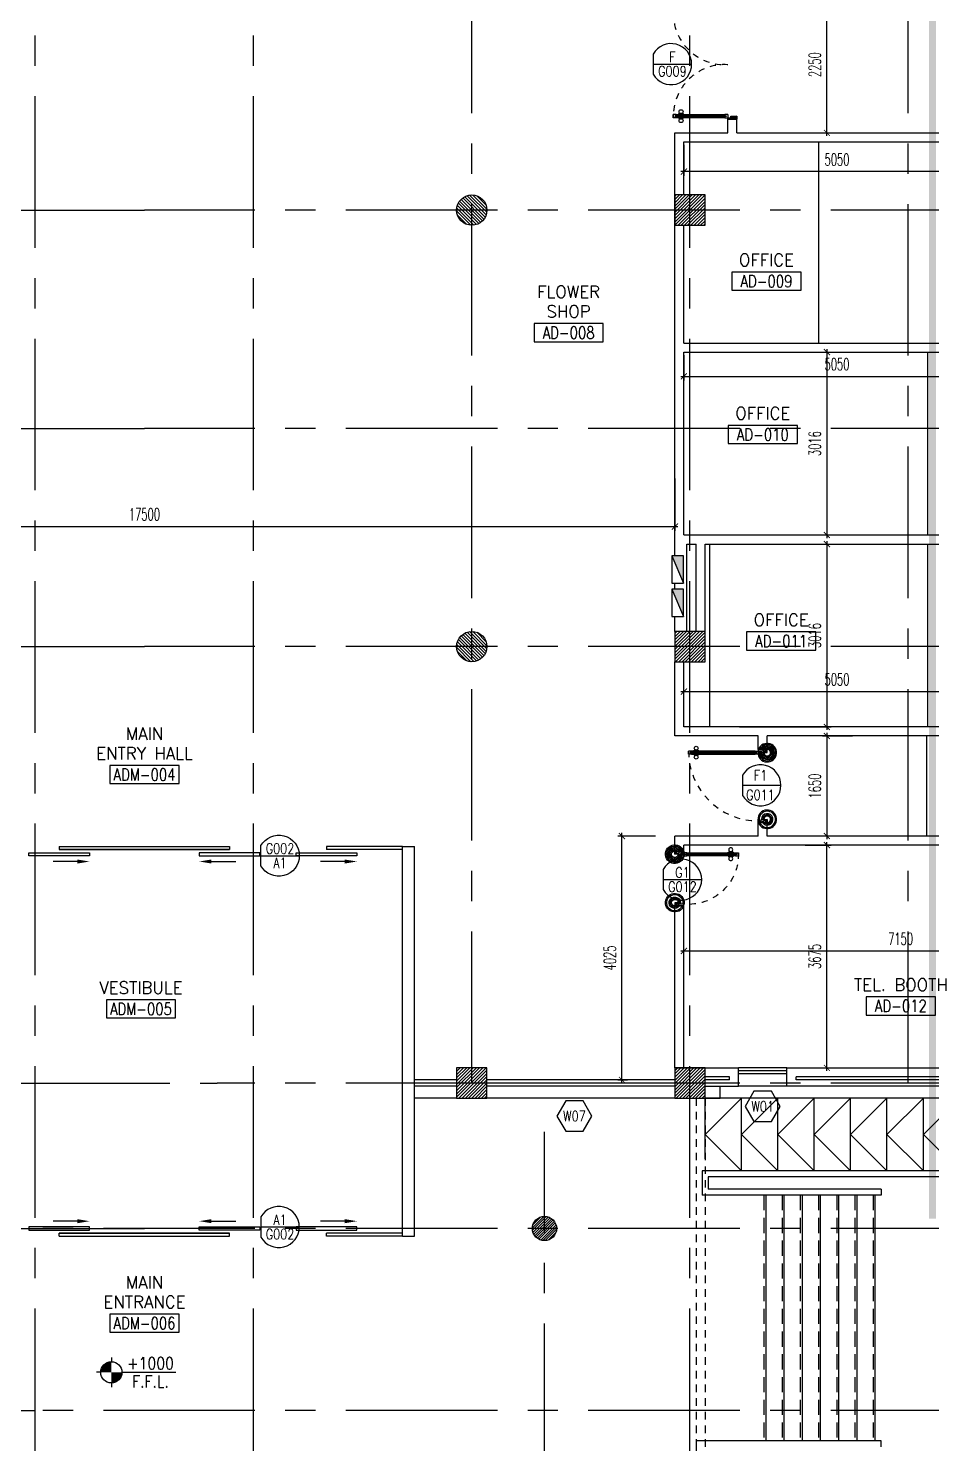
# Model space of a CAD drawing. Extents: x 417866.9 to 417960.2, y 43448 to 43538.2.
# Drawn here: x 417887.78 to 417902.68, y 43460.92 to 43484.27 of the extents above; entities that cross this region are included whole.
import ezdxf
from ezdxf.enums import TextEntityAlignment as Align

# ---------------------------------------------------------------- set-up
doc = ezdxf.new("R2010")
doc.units = 0
doc.header["$MEASUREMENT"] = 0
doc.header["$PDMODE"] = 3
doc.header["$PDSIZE"] = 0.1
for name, pattern in [('CENTER2', [1.125, 0.75, -0.125, 0.125, -0.125]), ('CENTERX2', [4, 2.5, -0.5, 0.5, -0.5]), ('HIDDEN', [0.375, 0.25, -0.125]), ('HIDDEN2', [0.1875, 0.125, -0.0625])]:
    doc.linetypes.add(name, pattern=pattern)
doc.layers.get('0').update_dxf_attribs({"linetype": 'CONTINUOUS'})
doc.layers.get('DEFPOINTS').update_dxf_attribs({"linetype": 'CONTINUOUS'})
for name, color, linetype in [('AXES', 11, 'CENTERX2'), ('CANOPY-LN', 3, 'CONTINUOUS'), ('CEILING', 4, 'CONTINUOUS'), ('COL', 2, 'CONTINUOUS'), ('DIM', 4, 'CONTINUOUS'), ('DOOR', 4, 'CONTINUOUS'), ('DOOR-CR', 2, 'CONTINUOUS'), ('DOOR-NO', 3, 'CONTINUOUS'), ('E-PANELBX', 3, 'CONTINUOUS'), ('ELEV', 2, 'CONTINUOUS'), ('Handrail', 4, 'CONTINUOUS'), ('HAT', 8, 'CONTINUOUS'), ('INSUL', 7, 'CONTINUOUS'), ('LEV-PL', 4, 'CONTINUOUS'), ('Ramb', 3, 'CONTINUOUS'), ('RM-BOX', 11, 'CONTINUOUS'), ('RM-NAME', 11, 'CONTINUOUS'), ('RM-NO', 11, 'CONTINUOUS'), ('Step', 7, 'CONTINUOUS'), ('WALL', 2, 'CONTINUOUS'), ('WIN', 5, 'CONTINUOUS'), ('WIN-BOX', 3, 'CONTINUOUS'), ('WIN-NO', 5, 'CONTINUOUS')]:
    doc.layers.add(name, color=color, linetype=linetype)
doc.styles.add('ROMANS', font='ROMANS.shx', dxfattribs={"width": 0.6})
doc.styles.add('S', font='ROMANS.SHX')
doc.dimstyles.new('STANDARD in', dxfattribs={"dimtxt": 0.2, "dimasz": 0.1, "dimexe": 0.07, "dimexo": 0.05, "dimgap": 0.1, "dimtad": 1, "dimdec": 0, "dimlfac": 1000, "dimzin": 0, "dimdsep": 46, "dimtxsty": 'ROMANS', "dimblk": 'ARCHTICK', "dimcen": 0.05, "dimdle": 0.05, "dimclrd": 4, "dimclre": 4, "dimclrt": 2, "dimadec": 0, "dimazin": 0, "dimtfac": 1, "dimtdec": 0, "dimtmove": 2, "dimatfit": 3, "dimldrblk": 'ARCHTICK', "dimfxl": 0, "dimtolj": 1, "dimtzin": 0, "dimarcsym": 0})

# ---------------------------------------------------------------- blocks, each defined once
blk = doc.blocks.new('COL50')
at = {"layer": 'COL'}
blk.add_lwpolyline([(-250, 250), (-250, -250), (250, -250), (250, 250)], close=True, dxfattribs=at)
blk = doc.blocks.new('*X43')
at = {"color": 0}
for p, q in [((84179, 10675), (84665, 11161)), ((84179, 10729), (84612, 11161)), ((84179, 10782), (84559, 11161)), ((84179, 10835), (84506, 11161)), ((84179, 10888), (84453, 11161)), ((84179, 10941), (84400, 11161)), ((84179, 10994), (84347, 11161)), ((84179, 11047), (84294, 11161)), ((84179, 11100), (84240, 11161)), ((84179, 11153), (84187, 11161)), ((84218, 10661), (84679, 11122)), ((84271, 10661), (84679, 11069)), ((84324, 10661), (84679, 11016)), ((84377, 10661), (84679, 10963)), ((84430, 10661), (84679, 10910)), ((84483, 10661), (84679, 10857)), ((84536, 10661), (84679, 10804)), ((84589, 10661), (84679, 10751)), ((84642, 10661), (84679, 10698))]:
    blk.add_line(p, q, dxfattribs=at)
blk = doc.blocks.new('*X82')
at = {"color": 0}
for p, q in [((203889, 10689), (204360, 11161)), ((203889, 10742), (204307, 11161)), ((203889, 10795), (204254, 11161)), ((203889, 10848), (204201, 11161)), ((203889, 10901), (204148, 11161)), ((203889, 10954), (204095, 11161)), ((203889, 11008), (204042, 11161)), ((203889, 11061), (203989, 11161)), ((203889, 11114), (203936, 11161)), ((203913, 10661), (204389, 11136)), ((203966, 10661), (204389, 11083)), ((204019, 10661), (204389, 11030)), ((204072, 10661), (204389, 10977)), ((204125, 10661), (204389, 10924)), ((204178, 10661), (204389, 10871)), ((204231, 10661), (204389, 10818)), ((204285, 10661), (204389, 10765)), ((204338, 10661), (204389, 10712))]:
    blk.add_line(p, q, dxfattribs=at)
blk = doc.blocks.new('RM1')
at = {"layer": 'RM-BOX'}
blk.add_lwpolyline([(570, -200), (-570, -200), (-570, -500), (570, -500)], close=True, dxfattribs=at)
at = {"layer": 'RM-NAME', "style": 'ROMANS'}
for tag, p in [('ROOMNAME1', (0, 324)), ('ROOMNAME2', (0, 0))]:
    blk.add_attdef(tag, text='', height=200, dxfattribs=at).set_placement(p, align=Align.MIDDLE)
at = {"layer": 'RM-NO', "style": 'ROMANS', "width": 0.8}
blk.add_attdef('ROOMNO', text='', height=200, dxfattribs=at).set_placement((0, -350), align=Align.MIDDLE)
blk = doc.blocks.new('WW1')
at = {"layer": 'WIN-BOX'}
blk.add_lwpolyline([(144, -250), (289, 0), (144, 250), (-144, 250), (-289, 0), (-144, -250)], close=True, dxfattribs=at)
at = {"layer": 'WIN-NO', "style": 'ROMANS', "width": 0.8}
blk.add_attdef('W00', text='', height=170, dxfattribs=at).set_placement((0, 0), align=Align.MIDDLE)
blk = doc.blocks.new('DOOR100')
at = {"layer": 'DOOR', "color": 7, "linetype": 'ByBlock'}
for p, q in [((-91, 1205), (-91, 1140)), ((-82, 1205), (-91, 1205)), ((-82, 1128), (-82, 1218)), ((-75, 1218), (-82, 1218)), ((-82, 1205), (-82, 1140)), ((-75, 1250), (-75, 1300)), ((-75, 1300), (-25, 1300)), ((-25, 1300), (-75, 1300)), ((-58, 1250), (-75, 1250)), ((-58, 1250), (-58, 1270)), ((-42, 1270), (-58, 1270)), ((-42, 1250), (-42, 1270)), ((-25, 1250), (-42, 1250)), ((-25, 1250), (-25, 1300)), ((-25, 1218), (-18, 1218)), ((-18, 1128), (-18, 1218)), ((-18, 1205), (-18, 1140)), ((-18, 1205), (-9, 1205)), ((-9, 1205), (-9, 1140)), ((-82, 1140), (-91, 1140)), ((-75, 1128), (-82, 1128)), ((-25, 1128), (-18, 1128)), ((-18, 1140), (-9, 1140)), ((-1200, 0), (-1200, 150)), ((-1200, 150), (-1175, 150)), ((-1200, 150), (-1200, 0)), ((-1150, 0), (-1200, 114)), ((-1150, 0), (-1200, 40)), ((-1150, 0), (-1200, 0)), ((-1175, 150), (-1175, 100)), ((-1175, 100), (-1150, 100)), ((-1150, 0), (-1163, 100)), ((-1150, 100), (-1150, 0)), ((-75, 200), (-58, 200)), ((-75, 150), (-75, 200)), ((-75, 150), (-25, 150)), ((-58, 200), (-58, 180)), ((-58, 180), (-42, 180)), ((-50, 0), (0, 114)), ((-50, 100), (-50, 0)), ((-50, 0), (-37, 100)), ((-25, 100), (-50, 100)), ((-50, 0), (0, 40)), ((-50, 0), (0, 0)), ((-42, 200), (-25, 200)), ((-42, 180), (-42, 200)), ((-25, 200), (-25, 150)), ((0, 150), (-25, 150)), ((-25, 150), (-25, 100)), ((0, 0), (0, 150)), ((0, 150), (0, 0))]:
    blk.add_line(p, q, dxfattribs=at)
at = {"layer": 'DOOR', "linetype": 'ByBlock'}
for p, q in [((-75, 1250), (-75, 200)), ((-58, 200), (-58, 1250)), ((-42, 200), (-42, 1250)), ((-25, 200), (-25, 1250))]:
    blk.add_line(p, q, dxfattribs=at)
at = {"layer": 'DOOR', "color": 7, "linetype": 'ByBlock'}
for centre in [(-124, 1173), (24, 1173)]:
    blk.add_circle(centre, 32.4, dxfattribs=at)
at = {"layer": 'DOOR', "linetype": 'HIDDEN', "ltscale": 0.5}
blk.add_arc((-25, 150), 1150, 90, 180, dxfattribs=at)
at = {"layer": 'DOOR', "color": 7, "linetype": 'ByBlock'}
for centre, radius, start, end in [((-1150, 0), 154, 103.7142, 108.8947), ((-1150, 0), 134, 100.72, 111.8402), ((-1150, 0), 94.4, 90, 121.9818), ((-1150, 0), 74.4, 90, 132.2236), ((-1150, 0), 54.4, 90, 156.7926), ((-1150, 0), 34.4, 90, 180), ((-1150, 0), 14.4, 90, 180), ((-50, 0), 94.4, 58.0182, 90), ((-50, 0), 74.4, 47.7764, 90), ((-50, 0), 54.4, 23.2074, 90), ((-50, 0), 34.4, 0, 90), ((-50, 0), 14.4, 0, 90), ((-50, 0), 134, 68.1598, 79.28), ((-50, 0), 114, 64.0838, 77.3774), ((-50, 0), 154, 71.1053, 76.2858)]:
    blk.add_arc(centre, radius, start, end, dxfattribs=at)
blk = doc.blocks.new('A$C49F1192B')
at = {"layer": 'DOOR', "color": 0, "linetype": 'ByBlock', "xscale": -1, "rotation": 270}
blk.add_blockref('DOOR100', (0, 1200), dxfattribs=at)
blk = doc.blocks.new('DD1')
at = {"layer": 'DOOR-CR'}
blk.add_line((-316, 0), (316, 0), dxfattribs=at)
blk.add_lwpolyline([(-316, -166, 3.820224), (-316, 166)], format="xyb", close=True, dxfattribs=at)
at = {"layer": 'DOOR-NO', "color": 255, "style": 'ROMANS'}
for tag, width, p in [('G', 0.8, (-22, 156)), ('0000', 0.7, (-22, -136))]:
    blk.add_attdef(tag, text='', height=196, dxfattribs=dict(at, width=width)).set_placement(p, align=Align.MIDDLE)
blk = doc.blocks.new('*X83')
at = {"color": 0}
for p, q in [((203889, 17902), (204348, 18361)), ((203889, 17955), (204295, 18361)), ((203889, 18008), (204242, 18361)), ((203889, 18061), (204189, 18361)), ((203889, 18114), (204136, 18361)), ((203889, 18167), (204083, 18361)), ((203889, 18220), (204030, 18361)), ((203889, 18273), (203977, 18361)), ((203889, 18326), (203923, 18361)), ((203901, 17861), (204389, 18349)), ((203954, 17861), (204389, 18296)), ((204007, 17861), (204389, 18243)), ((204060, 17861), (204389, 18190)), ((204113, 17861), (204389, 18137)), ((204166, 17861), (204389, 18084)), ((204219, 17861), (204389, 18031)), ((204272, 17861), (204389, 17978)), ((204325, 17861), (204389, 17924)), ((204378, 17861), (204389, 17871))]:
    blk.add_line(p, q, dxfattribs=at)
blk = doc.blocks.new('*X80')
at = {"color": 0}
for p, q in [((203888, 25061), (204388, 25561)), ((203889, 25114), (204335, 25561)), ((203889, 25167), (204282, 25561)), ((203889, 25220), (204229, 25561)), ((203889, 25273), (204176, 25561)), ((203889, 25326), (204123, 25561)), ((203889, 25379), (204070, 25561)), ((203889, 25432), (204017, 25561)), ((203889, 25486), (203964, 25561)), ((203889, 25539), (203911, 25561)), ((203941, 25061), (204389, 25508)), ((203994, 25061), (204389, 25455)), ((204047, 25061), (204389, 25402)), ((204100, 25061), (204389, 25349)), ((204153, 25061), (204389, 25296)), ((204207, 25061), (204389, 25243)), ((204260, 25061), (204389, 25190)), ((204313, 25061), (204389, 25137)), ((204366, 25061), (204389, 25084))]:
    blk.add_line(p, q, dxfattribs=at)
blk = doc.blocks.new('A$C272A55A0')
at = {"layer": 'DOOR', "color": 0, "linetype": 'ByBlock'}
for p, q in [((0, 900), (0, 1050)), ((50, 1050), (0, 1050)), ((25, 950), (50, 950)), ((25, 900), (25, 950)), ((50, 950), (50, 1050)), ((1750, 950), (1750, 1050)), ((1750, 1050), (1800, 1050)), ((1775, 950), (1750, 950)), ((1775, 900), (1775, 950)), ((1800, 1050), (1800, 900)), ((0, 900), (25, 900)), ((75, 900), (25, 900)), ((25, 850), (25, 900)), ((42, 850), (25, 850)), ((58, 870), (42, 870)), ((42, 870), (42, 850)), ((58, 850), (58, 870)), ((75, 850), (58, 850)), ((75, 900), (75, 850)), ((1725, 900), (1775, 900)), ((1725, 900), (1725, 850)), ((1725, 850), (1742, 850)), ((1742, 870), (1758, 870)), ((1742, 850), (1742, 870)), ((1758, 870), (1758, 850)), ((1758, 850), (1775, 850)), ((1800, 900), (1775, 900)), ((1775, 850), (1775, 900)), ((25, 50), (42, 50)), ((25, 50), (25, 0)), ((25, 0), (75, 0)), ((75, 0), (25, 0)), ((42, 50), (42, 30)), ((42, 30), (58, 30)), ((58, 50), (75, 50)), ((58, 50), (58, 30)), ((75, 50), (75, 0)), ((1718, 160), (1709, 160)), ((1709, 95), (1709, 160)), ((1718, 95), (1709, 95)), ((1725, 173), (1718, 173)), ((1718, 173), (1718, 83)), ((1718, 95), (1718, 160)), ((1725, 83), (1718, 83)), ((1742, 50), (1725, 50)), ((1725, 50), (1725, 0)), ((1775, 0), (1725, 0)), ((1725, 0), (1775, 0)), ((1742, 50), (1742, 30)), ((1758, 30), (1742, 30)), ((1775, 50), (1758, 50)), ((1758, 50), (1758, 30)), ((1775, 173), (1782, 173)), ((1775, 83), (1782, 83)), ((1775, 50), (1775, 0)), ((1782, 173), (1782, 83)), ((1782, 160), (1791, 160)), ((1782, 95), (1782, 160)), ((1782, 95), (1791, 95)), ((1791, 95), (1791, 160))]:
    blk.add_line(p, q, dxfattribs=at)
at = {"layer": 'DOOR', "color": 9, "linetype": 'ByBlock'}
for p, q in [((50, 1050), (0, 1010)), ((50, 1050), (0, 937)), ((50, 1050), (37, 950)), ((1750, 1050), (1800, 1010)), ((1750, 1050), (1800, 937)), ((1750, 1050), (1763, 950))]:
    blk.add_line(p, q, dxfattribs=at)
at = {"layer": 'DOOR', "linetype": 'ByBlock'}
for p, q in [((25, 850), (25, 50)), ((42, 850), (42, 50)), ((58, 850), (58, 50)), ((75, 50), (75, 850)), ((1725, 50), (1725, 850)), ((1742, 850), (1742, 50)), ((1758, 850), (1758, 50)), ((1775, 850), (1775, 50))]:
    blk.add_line(p, q, dxfattribs=at)
at = {"layer": 'DOOR', "color": 0, "linetype": 'ByBlock'}
for centre in [(1676, 128), (1824, 128)]:
    blk.add_circle(centre, 32.4, dxfattribs=at)
at = {"layer": 'DOOR', "color": 9, "linetype": 'ByBlock'}
for centre, radius, start, end in [((50, 1050), 54.4, 203.2074, 270), ((50, 1050), 74.4, 227.7764, 270), ((50, 1050), 94.4, 238.0182, 270), ((50, 1050), 114, 244.0838, 257.3774), ((50, 1050), 34.4, 180, 270), ((50, 1050), 14.4, 180, 270), ((1750, 1050), 14.4, 270, 0), ((1750, 1050), 34.4, 270, 0), ((1750, 1050), 54.4, 270, 336.7926), ((1750, 1050), 74.4, 270, 312.2236), ((1750, 1050), 94.4, 270, 301.9818), ((1750, 1050), 114, 282.6226, 295.9162), ((50, 1050), 134, 248.1598, 259.28), ((50, 1050), 154, 251.1053, 256.2858), ((1750, 1050), 134, 280.72, 291.8402), ((1750, 1050), 154, 283.7142, 288.8947)]:
    blk.add_arc(centre, radius, start, end, dxfattribs=at)
at = {"layer": 'DOOR', "linetype": 'HIDDEN', "ltscale": 0.5}
for centre, start, end in [((50, 851), 268.3174, 3.2965), ((1750, 851), 176.7035, 271.6826)]:
    blk.add_arc(centre, 851, start, end, dxfattribs=at)
at = {"layer": 'WALL', "linetype": 'ByBlock'}
blk.add_line((1800, 900), (1800, 1050), dxfattribs=at)
blk = doc.blocks.new('DOOR90')
at = {"layer": 'DOOR', "color": 7, "linetype": 'ByBlock'}
for p, q in [((-150, 0), (0, 0)), ((-150, 0), (-150, -25)), ((0, -50), (-114, 0)), ((0, -50), (-40, 0)), ((0, -50), (0, 0)), ((-1000, -25), (-1050, -25)), ((-1050, -75), (-1050, -25)), ((-1050, -25), (-1050, -75)), ((-1000, -75), (-1050, -75)), ((-1000, -42), (-1020, -42)), ((-1020, -42), (-1020, -58)), ((-1000, -58), (-1020, -58)), ((-1000, -25), (-1000, -42)), ((-1000, -58), (-1000, -75)), ((-878, -18), (-968, -18)), ((-968, -25), (-968, -18)), ((-968, -75), (-968, -82)), ((-878, -82), (-968, -82)), ((-955, -9), (-890, -9)), ((-955, -18), (-955, -9)), ((-955, -18), (-890, -18)), ((-955, -82), (-890, -82)), ((-955, -82), (-955, -91)), ((-955, -91), (-890, -91)), ((-890, -18), (-890, -9)), ((-890, -82), (-890, -91)), ((-878, -25), (-878, -18)), ((-878, -75), (-878, -82)), ((-200, -25), (-150, -25)), ((-200, -42), (-200, -25)), ((-180, -42), (-200, -42)), ((-200, -58), (-180, -58)), ((-200, -75), (-200, -58)), ((-150, -75), (-200, -75)), ((-180, -58), (-180, -42)), ((-150, -25), (-100, -25)), ((-150, -75), (-150, -25)), ((-100, -25), (-100, -50)), ((0, -50), (-100, -37)), ((-100, -50), (0, -50)), ((-150, -875), (-100, -875)), ((-150, -900), (-150, -875)), ((-150, -900), (0, -900)), ((0, -900), (-150, -900)), ((0, -850), (-114, -900)), ((-100, -875), (-100, -850)), ((0, -850), (-100, -863)), ((-100, -850), (0, -850)), ((0, -850), (-40, -900)), ((0, -850), (0, -900))]:
    blk.add_line(p, q, dxfattribs=at)
at = {"layer": 'DOOR', "linetype": 'ByBlock'}
for p, q in [((-200, -25), (-1000, -25)), ((-200, -42), (-1000, -42)), ((-200, -58), (-1000, -58)), ((-1000, -75), (-200, -75))]:
    blk.add_line(p, q, dxfattribs=at)
at = {"layer": 'DOOR', "color": 7, "linetype": 'ByBlock'}
for centre in [(-923, 24), (-923, -124)]:
    blk.add_circle(centre, 32.4, dxfattribs=at)
for centre, radius, start, end in [((0, -50), 154, 161.1053, 166.2858), ((0, -50), 94.4, 148.0182, 180), ((0, -50), 134, 158.1598, 169.28), ((0, -50), 114, 154.0838, 167.3774), ((0, -50), 74.4, 137.7764, 180), ((0, -50), 54.4, 113.2074, 180), ((0, -50), 34.4, 90, 180), ((0, -50), 14.4, 90, 180), ((0, -850), 154, 193.7142, 198.8947), ((0, -850), 134, 190.72, 201.8402), ((0, -850), 94.4, 180, 211.9818), ((0, -850), 74.4, 180, 222.2236), ((0, -850), 54.4, 180, 246.7926), ((0, -850), 34.4, 180, 270), ((0, -850), 14.4, 180, 270)]:
    blk.add_arc(centre, radius, start, end, dxfattribs=at)
at = {"layer": 'DOOR', "linetype": 'HIDDEN', "ltscale": 0.5}
blk.add_arc((-222, -50), 828, 178.2701, 275.003, dxfattribs=at)
blk = doc.blocks.new('LEV1')
at = {"layer": 'LEV-PL'}
for p, q in [((0, 245), (0, 175)), ((-175, 0), (-245, 0)), ((175, 0), (1061, 0)), ((0, -175), (0, -245))]:
    blk.add_line(p, q, dxfattribs=at)
at = {"layer": 'LEV-PL', "const_width": 175}
for points in [[(-88, 0, -0.414214), (0, 88, -1)], [(88, 0, -0.414214), (0, -88, -1)]]:
    blk.add_lwpolyline(points, format="xyb", dxfattribs=at)
at = {"layer": 'LEV-PL'}
blk.add_circle((0, 0), 175, dxfattribs=at)
at = {"layer": 'LEV-PL', "color": 4, "style": 'S', "width": 0.85}
for tag, p in [('+0000', (646, 50)), ('F.F.L.', (646, -250))]:
    blk.add_attdef(tag, text='', height=200, dxfattribs=at).set_placement(p, align=Align.CENTER)
blk = doc.blocks.new('W')
at = {"layer": 'WIN-NO'}
blk.add_blockref('WW1', (0, -337), dxfattribs=at).add_auto_attribs({'W00': 'W01'})
blk = doc.blocks.new('E-PBX')
at = {"layer": 'E-PANELBX'}
h = blk.add_hatch(color=256, dxfattribs=at)
h.paths.add_polyline_path([(34, 190), (-225, 190), (34, 81)])
h.paths.add_polyline_path([(225, 190), (34, 190), (34, 81), (225, 0)])
blk.add_line((225, 0), (-225, 190), dxfattribs=at)
blk.add_lwpolyline([(-225, 190), (225, 190), (225, 0), (-225, 0)], close=True, dxfattribs=at)
blk = doc.blocks.new('_ARCHTICK')
at = {"color": 0, "linetype": 'ByBlock', "const_width": 0.15}
blk.add_lwpolyline([(-0.5, -0.5), (0.5, 0.5)], dxfattribs=at)
blk = doc.blocks.new('*D304')
at = {"layer": 'DEFPOINTS', "color": 0}
for p in [(417898.447, 43476.896), (417898.447, 43476.055), (417880.947, 43475.809)]:
    blk.add_point(p, dxfattribs=at)
at = {"layer": 'DIM', "color": 4, "lineweight": -2}
for p, q in [((417898.447, 43476.846), (417898.447, 43475.985)), ((417880.897, 43476.055), (417898.497, 43476.055)), ((417880.947, 43475.859), (417880.947, 43476.125))]:
    blk.add_line(p, q, dxfattribs=at)
at = {"layer": 'DIM', "color": 4, "lineweight": -2, "xscale": 0.1, "yscale": 0.1, "zscale": 0.1, "rotation": 180}
blk.add_blockref('_ARCHTICK', (417880.947, 43476.055), dxfattribs=at)
at = {"layer": 'DIM', "color": 4, "lineweight": -2, "xscale": 0.1, "yscale": 0.1, "zscale": 0.1}
blk.add_blockref('_ARCHTICK', (417898.447, 43476.055), dxfattribs=at)
at = {"layer": 'DIM', "color": 2, "insert": (417889.697, 43476.255), "char_height": 0.2, "attachment_point": 5, "style": 'ROMANS'}
blk.add_mtext('\\A1;17500', dxfattribs=at)
blk = doc.blocks.new('*D185')
at = {"layer": 'DEFPOINTS', "color": 0}
for p in [(417905.747, 43469.054), (417898.597, 43468.728), (417905.747, 43468.728)]:
    blk.add_point(p, dxfattribs=at)
at = {"layer": 'DIM', "color": 4, "lineweight": -2}
for p, q in [((417898.547, 43469.054), (417905.797, 43469.054)), ((417898.597, 43468.778), (417898.597, 43469.124)), ((417905.747, 43468.778), (417905.747, 43469.124))]:
    blk.add_line(p, q, dxfattribs=at)
at = {"layer": 'DIM', "color": 4, "lineweight": -2, "xscale": 0.1, "yscale": 0.1, "zscale": 0.1, "rotation": 180}
blk.add_blockref('_ARCHTICK', (417898.597, 43469.054), dxfattribs=at)
at = {"layer": 'DIM', "color": 4, "lineweight": -2, "xscale": 0.1, "yscale": 0.1, "zscale": 0.1}
blk.add_blockref('_ARCHTICK', (417905.747, 43469.054), dxfattribs=at)
at = {"layer": 'DIM', "color": 2, "insert": (417902.172, 43469.254), "char_height": 0.2, "attachment_point": 5, "style": 'ROMANS'}
blk.add_mtext('\\A1;7150', dxfattribs=at)
blk = doc.blocks.new('*D186')
at = {"layer": 'DEFPOINTS', "color": 0}
for p in [(417900.548, 43470.799), (417900.955, 43470.799), (417900.548, 43467.124)]:
    blk.add_point(p, dxfattribs=at)
at = {"layer": 'DIM', "color": 4, "lineweight": -2}
for p, q in [((417900.955, 43467.074), (417900.955, 43470.849)), ((417900.598, 43470.799), (417901.025, 43470.799)), ((417900.598, 43467.124), (417901.025, 43467.124))]:
    blk.add_line(p, q, dxfattribs=at)
at = {"layer": 'DIM', "color": 4, "lineweight": -2, "xscale": 0.1, "yscale": 0.1, "zscale": 0.1}
for p, rotation in [((417900.955, 43470.799), 90), ((417900.955, 43467.124), 270)]:
    blk.add_blockref('_ARCHTICK', p, dxfattribs=dict(at, rotation=rotation))
at = {"layer": 'DIM', "color": 2, "insert": (417900.755, 43468.962), "char_height": 0.2, "attachment_point": 5, "rotation": 90, "style": 'ROMANS'}
blk.add_mtext('\\A1;3675', dxfattribs=at)
blk = doc.blocks.new('*D187')
at = {"layer": 'DEFPOINTS', "color": 0}
for p in [(417901.425, 43472.599), (417900.955, 43470.949), (417901.425, 43470.949)]:
    blk.add_point(p, dxfattribs=at)
at = {"layer": 'DIM', "color": 4, "lineweight": -2}
for p, q in [((417901.375, 43472.599), (417900.885, 43472.599)), ((417900.955, 43472.649), (417900.955, 43470.899)), ((417901.375, 43470.949), (417900.885, 43470.949))]:
    blk.add_line(p, q, dxfattribs=at)
at = {"layer": 'DIM', "color": 4, "lineweight": -2, "xscale": 0.1, "yscale": 0.1, "zscale": 0.1}
for p, rotation in [((417900.955, 43472.599), 90), ((417900.955, 43470.949), 270)]:
    blk.add_blockref('_ARCHTICK', p, dxfattribs=dict(at, rotation=rotation))
at = {"layer": 'DIM', "color": 2, "insert": (417900.755, 43471.774), "char_height": 0.2, "attachment_point": 5, "rotation": 90, "style": 'ROMANS'}
blk.add_mtext('\\A1;1650', dxfattribs=at)
blk = doc.blocks.new('*D188')
at = {"layer": 'DEFPOINTS', "color": 0}
for p in [(417899.466, 43475.765), (417899.466, 43472.749), (417900.955, 43472.749)]:
    blk.add_point(p, dxfattribs=at)
at = {"layer": 'DIM', "color": 4, "lineweight": -2}
for p, q in [((417899.516, 43475.765), (417901.025, 43475.765)), ((417900.955, 43475.815), (417900.955, 43472.699)), ((417899.516, 43472.749), (417901.025, 43472.749))]:
    blk.add_line(p, q, dxfattribs=at)
at = {"layer": 'DIM', "color": 4, "lineweight": -2, "xscale": 0.1, "yscale": 0.1, "zscale": 0.1}
for p, rotation in [((417900.955, 43475.765), 90), ((417900.955, 43472.749), 270)]:
    blk.add_blockref('_ARCHTICK', p, dxfattribs=dict(at, rotation=rotation))
at = {"layer": 'DIM', "color": 2, "insert": (417900.755, 43474.257), "char_height": 0.2, "attachment_point": 5, "rotation": 90, "style": 'ROMANS'}
blk.add_mtext('\\A1;3016', dxfattribs=at)
blk = doc.blocks.new('*D189')
at = {"layer": 'DEFPOINTS', "color": 0}
for p in [(417898.597, 43473.212), (417903.647, 43473.332), (417903.647, 43473.212)]:
    blk.add_point(p, dxfattribs=at)
at = {"layer": 'DIM', "color": 4, "lineweight": -2}
for p, q in [((417898.597, 43473.262), (417898.597, 43473.402)), ((417903.647, 43473.262), (417903.647, 43473.402)), ((417898.547, 43473.332), (417903.697, 43473.332))]:
    blk.add_line(p, q, dxfattribs=at)
at = {"layer": 'DIM', "color": 4, "lineweight": -2, "xscale": 0.1, "yscale": 0.1, "zscale": 0.1, "rotation": 180}
blk.add_blockref('_ARCHTICK', (417898.597, 43473.332), dxfattribs=at)
at = {"layer": 'DIM', "color": 4, "lineweight": -2, "xscale": 0.1, "yscale": 0.1, "zscale": 0.1}
blk.add_blockref('_ARCHTICK', (417903.647, 43473.332), dxfattribs=at)
at = {"layer": 'DIM', "color": 2, "insert": (417901.122, 43473.532), "char_height": 0.2, "attachment_point": 5, "style": 'ROMANS'}
blk.add_mtext('\\A1;5050', dxfattribs=at)
blk = doc.blocks.new('*D191')
at = {"layer": 'DEFPOINTS', "color": 0}
for p in [(417899.067, 43478.931), (417899.067, 43475.915), (417900.955, 43475.915)]:
    blk.add_point(p, dxfattribs=at)
at = {"layer": 'DIM', "color": 4, "lineweight": -2}
for p, q in [((417900.955, 43478.981), (417900.955, 43475.865)), ((417899.117, 43478.931), (417901.025, 43478.931)), ((417899.117, 43475.915), (417901.025, 43475.915))]:
    blk.add_line(p, q, dxfattribs=at)
at = {"layer": 'DIM', "color": 4, "lineweight": -2, "xscale": 0.1, "yscale": 0.1, "zscale": 0.1}
for p, rotation in [((417900.955, 43478.931), 90), ((417900.955, 43475.915), 270)]:
    blk.add_blockref('_ARCHTICK', p, dxfattribs=dict(at, rotation=rotation))
at = {"layer": 'DIM', "color": 2, "insert": (417900.755, 43477.423), "char_height": 0.2, "attachment_point": 5, "rotation": 90, "style": 'ROMANS'}
blk.add_mtext('\\A1;3016', dxfattribs=at)
blk = doc.blocks.new('*D192')
at = {"layer": 'DEFPOINTS', "color": 0}
for p in [(417898.597, 43478.931), (417903.647, 43478.931), (417903.647, 43478.532)]:
    blk.add_point(p, dxfattribs=at)
at = {"layer": 'DIM', "color": 4, "lineweight": -2}
for p, q in [((417898.597, 43478.881), (417898.597, 43478.462)), ((417903.647, 43478.881), (417903.647, 43478.462)), ((417898.547, 43478.532), (417903.697, 43478.532))]:
    blk.add_line(p, q, dxfattribs=at)
at = {"layer": 'DIM', "color": 4, "lineweight": -2, "xscale": 0.1, "yscale": 0.1, "zscale": 0.1, "rotation": 180}
blk.add_blockref('_ARCHTICK', (417898.597, 43478.532), dxfattribs=at)
at = {"layer": 'DIM', "color": 4, "lineweight": -2, "xscale": 0.1, "yscale": 0.1, "zscale": 0.1}
blk.add_blockref('_ARCHTICK', (417903.647, 43478.532), dxfattribs=at)
at = {"layer": 'DIM', "color": 2, "insert": (417901.122, 43478.732), "char_height": 0.2, "attachment_point": 5, "style": 'ROMANS'}
blk.add_mtext('\\A1;5050', dxfattribs=at)
blk = doc.blocks.new('*D193')
at = {"layer": 'DEFPOINTS', "color": 0}
for p in [(417898.597, 43482.399), (417903.647, 43482.399), (417898.597, 43481.909)]:
    blk.add_point(p, dxfattribs=at)
at = {"layer": 'DIM', "color": 4, "lineweight": -2}
for p, q in [((417898.597, 43482.349), (417898.597, 43481.839)), ((417903.647, 43482.349), (417903.647, 43481.839)), ((417903.697, 43481.909), (417898.547, 43481.909))]:
    blk.add_line(p, q, dxfattribs=at)
at = {"layer": 'DIM', "color": 4, "lineweight": -2, "xscale": 0.1, "yscale": 0.1, "zscale": 0.1, "rotation": 180}
blk.add_blockref('_ARCHTICK', (417898.597, 43481.909), dxfattribs=at)
at = {"layer": 'DIM', "color": 4, "lineweight": -2, "xscale": 0.1, "yscale": 0.1, "zscale": 0.1}
blk.add_blockref('_ARCHTICK', (417903.647, 43481.909), dxfattribs=at)
at = {"layer": 'DIM', "color": 2, "insert": (417901.122, 43482.109), "char_height": 0.2, "attachment_point": 5, "style": 'ROMANS'}
blk.add_mtext('\\A1;5050', dxfattribs=at)
blk = doc.blocks.new('*D194')
at = {"layer": 'DEFPOINTS', "color": 0}
for p in [(417900.154, 43484.799), (417900.955, 43484.799), (417900.154, 43482.549)]:
    blk.add_point(p, dxfattribs=at)
at = {"layer": 'DIM', "color": 4, "lineweight": -2}
for p, q in [((417900.955, 43482.499), (417900.955, 43484.849)), ((417900.204, 43484.799), (417901.025, 43484.799)), ((417900.204, 43482.549), (417901.025, 43482.549))]:
    blk.add_line(p, q, dxfattribs=at)
at = {"layer": 'DIM', "color": 4, "lineweight": -2, "xscale": 0.1, "yscale": 0.1, "zscale": 0.1}
for p, rotation in [((417900.955, 43484.799), 90), ((417900.955, 43482.549), 270)]:
    blk.add_blockref('_ARCHTICK', p, dxfattribs=dict(at, rotation=rotation))
at = {"layer": 'DIM', "color": 2, "insert": (417900.755, 43483.674), "char_height": 0.2, "attachment_point": 5, "rotation": 90, "style": 'ROMANS'}
blk.add_mtext('\\A1;2250', dxfattribs=at)
blk = doc.blocks.new('*D302')
at = {"layer": 'DEFPOINTS', "color": 0}
for p in [(417897.575, 43470.949), (417898.18, 43470.949), (417897.717, 43466.924)]:
    blk.add_point(p, dxfattribs=at)
at = {"layer": 'DIM', "color": 4, "lineweight": -2}
for p, q in [((417898.13, 43470.949), (417897.505, 43470.949)), ((417897.575, 43466.874), (417897.575, 43470.999)), ((417897.667, 43466.924), (417897.505, 43466.924))]:
    blk.add_line(p, q, dxfattribs=at)
at = {"layer": 'DIM', "color": 4, "lineweight": -2, "xscale": 0.1, "yscale": 0.1, "zscale": 0.1}
for p, rotation in [((417897.575, 43470.949), 90), ((417897.575, 43466.924), 270)]:
    blk.add_blockref('_ARCHTICK', p, dxfattribs=dict(at, rotation=rotation))
at = {"layer": 'DIM', "color": 2, "insert": (417897.375, 43468.937), "char_height": 0.2, "attachment_point": 5, "rotation": 90, "style": 'ROMANS'}
blk.add_mtext('\\A1;4025', dxfattribs=at)

msp = doc.modelspace()

# ---------------------------------------------------------------- hatches: boundary and pattern name
at = {"layer": 'HAT'}
h = msp.add_hatch(dxfattribs=at)
h.set_pattern_fill('ANSI31', color=256, scale=0.3, style=0)
h.set_pattern_definition([(135, (417956.33802, 43437.639878), (0.026516504, 0.026516504), [])])
h.paths.add_polyline_path([(417895.3477, 43481.2743), (417895.0977, 43481.2743), (417895.0977, 43481.5243, -0.4142136)])
h.paths.add_polyline_path([(417895.0977, 43481.5243), (417895.0977, 43481.2743), (417894.8477, 43481.2743, -0.4142136)])
h.paths.add_polyline_path([(417894.8477, 43481.2743), (417895.0977, 43481.2743), (417895.0977, 43481.0243, -0.4142136)])
h.paths.add_polyline_path([(417895.0977, 43481.2743), (417895.3477, 43481.2743, -0.4142136), (417895.0977, 43481.0243)])
h = msp.add_hatch(dxfattribs=at)
h.set_pattern_fill('ANSI31', color=256, scale=0.3, style=0)
h.set_pattern_definition([(135, (417956.33802, 43430.439878), (0.026516504, 0.026516504), [])])
h.paths.add_polyline_path([(417895.3477, 43474.0743), (417895.0977, 43474.0743), (417895.0977, 43474.3243, -0.4142136)])
h.paths.add_polyline_path([(417895.0977, 43474.3243), (417895.0977, 43474.0743), (417894.8477, 43474.0743, -0.4142136)])
h.paths.add_polyline_path([(417894.8477, 43474.0743), (417895.0977, 43474.0743), (417895.0977, 43473.8243, -0.4142136)])
h.paths.add_polyline_path([(417895.0977, 43474.0743), (417895.3477, 43474.0743, -0.4142136), (417895.0977, 43473.8243)])
h = msp.add_hatch(dxfattribs=at)
h.set_pattern_fill('ANSI31', color=256, scale=0.24, style=0)
h.set_pattern_definition([(45, (417847.30438, 43429.566767), (-0.021213203, 0.021213203), [])])
h.paths.add_polyline_path([(417896.0966, 43464.4743), (417896.2966, 43464.4743), (417896.2966, 43464.6743, 0.4142136)])
h.paths.add_polyline_path([(417896.2966, 43464.6743), (417896.2966, 43464.4743), (417896.4966, 43464.4743, 0.4142136)])
h.paths.add_polyline_path([(417896.4966, 43464.4743), (417896.2966, 43464.4743), (417896.2966, 43464.2743, 0.4142136)])
h.paths.add_polyline_path([(417896.2966, 43464.4743), (417896.0966, 43464.4743, 0.4142136), (417896.2966, 43464.2743)])

# ---------------------------------------------------------------- linework, layer by layer
at = {"layer": 'AXES'}
for p, q in [((417887.8966, 43448.6529), (417887.8966, 43537.5491)), ((417891.4966, 43448.6529), (417891.4966, 43537.5491)), ((417898.6966, 43448.6529), (417898.6966, 43537.5491)), ((417895.0966, 43466.8743), (417895.0966, 43525.6943)), ((417902.2966, 43466.8743), (417902.2966, 43525.6943)), ((417867.6171, 43481.2743), (417889.6966, 43481.2743)), ((417959.5194, 43481.2743), (417889.6966, 43481.2743)), ((417867.6171, 43477.6743), (417889.6966, 43477.6743)), ((417959.5194, 43477.6743), (417889.6966, 43477.6743)), ((417867.6171, 43474.0743), (417889.6966, 43474.0743)), ((417959.5194, 43474.0743), (417889.6966, 43474.0743)), ((417867.6171, 43466.8743), (417890.8966, 43466.8743)), ((417959.5194, 43466.8743), (417890.8966, 43466.8743)), ((417896.2966, 43452.4071), (417896.2966, 43466.069)), ((417867.6171, 43464.4743), (417889.6966, 43464.4743)), ((417959.5194, 43464.4743), (417881.2966, 43464.4743)), ((417959.5194, 43464.4743), (417889.6966, 43464.4743)), ((417867.6171, 43461.4743), (417887.8966, 43461.4743)), ((417959.5194, 43461.4743), (417887.8966, 43461.4743)), ((417959.5194, 43461.4743), (417887.8966, 43461.4743))]:
    msp.add_line(p, q, dxfattribs=at)
at = {"layer": 'CANOPY-LN', "color": 8, "linetype": 'HIDDEN2'}
msp.add_line((417898.7966, 43466.6243), (417898.7966, 43451.3243), dxfattribs=at)
at = {"layer": 'CANOPY-LN', "linetype": 'HIDDEN2'}
msp.add_line((417898.9466, 43466.6243), (417898.9466, 43451.1743), dxfattribs=at)
at = {"layer": 'CEILING'}
for p, q in [((417900.8216, 43479.0813), (417900.8216, 43482.3993)), ((417902.6216, 43475.9153), (417902.6216, 43478.9313)), ((417899.0216, 43472.7493), (417899.0216, 43475.7653)), ((417902.6216, 43472.7493), (417902.6216, 43475.7653)), ((417902.5966, 43472.5993), (417902.5966, 43470.9493))]:
    msp.add_line(p, q, dxfattribs=at)
at = {"layer": 'DOOR'}
for p, q in [((417888.2909, 43470.7743), (417891.1023, 43470.7743)), ((417888.2909, 43470.7743), (417888.2909, 43470.7243)), ((417888.2909, 43470.7243), (417891.1023, 43470.7243)), ((417891.1023, 43470.7743), (417891.1023, 43470.7243)), ((417892.7023, 43470.7743), (417892.7023, 43470.7243)), ((417893.9523, 43470.7743), (417892.7023, 43470.7743)), ((417893.9523, 43470.7243), (417892.7023, 43470.7243)), ((417888.5909, 43470.5285), (417888.1909, 43470.5285)), ((417888.5909, 43470.5285), (417888.1909, 43470.5285)), ((417890.8023, 43470.5285), (417891.2023, 43470.5285)), ((417890.8023, 43470.5285), (417891.2023, 43470.5285)), ((417893.0023, 43470.5285), (417892.6023, 43470.5285)), ((417893.0023, 43470.5285), (417892.6023, 43470.5285)), ((417888.5909, 43464.5952), (417888.1909, 43464.5952)), ((417888.5909, 43464.5952), (417888.1909, 43464.5952)), ((417890.8023, 43464.5952), (417891.2023, 43464.5952)), ((417890.8023, 43464.5952), (417891.2023, 43464.5952)), ((417893.0023, 43464.5952), (417892.6023, 43464.5952)), ((417893.0023, 43464.5952), (417892.6023, 43464.5952)), ((417888.2909, 43464.3993), (417891.1023, 43464.3993)), ((417888.2909, 43464.3493), (417888.2909, 43464.3993)), ((417888.2909, 43464.3493), (417891.1023, 43464.3493)), ((417891.1023, 43464.3493), (417891.1023, 43464.3993)), ((417892.7023, 43464.3493), (417892.7023, 43464.3993)), ((417893.9523, 43464.3993), (417892.7023, 43464.3993)), ((417893.9523, 43464.3493), (417892.7023, 43464.3493))]:
    msp.add_line(p, q, dxfattribs=at)
for points in [[(417888.7909, 43470.6743), (417888.7909, 43470.6243), (417887.7909, 43470.6243), (417887.7909, 43470.6743), (417888.7909, 43470.6743)], [(417888.7909, 43470.6743), (417888.7909, 43470.6243), (417887.7909, 43470.6243), (417887.7909, 43470.6743), (417888.7909, 43470.6743)], [(417888.2909, 43470.7743), (417891.1023, 43470.7743), (417891.1023, 43470.7243), (417888.2909, 43470.7243)], [(417890.6023, 43470.6743), (417890.6023, 43470.6243), (417891.6023, 43470.6243), (417891.6023, 43470.6743), (417890.6023, 43470.6743)], [(417890.6023, 43470.6743), (417890.6023, 43470.6243), (417891.6023, 43470.6243), (417891.6023, 43470.6743), (417890.6023, 43470.6743)], [(417893.2023, 43470.6743), (417893.2023, 43470.6243), (417892.2023, 43470.6243), (417892.2023, 43470.6743), (417893.2023, 43470.6743)], [(417893.2023, 43470.6743), (417893.2023, 43470.6243), (417892.2023, 43470.6243), (417892.2023, 43470.6743), (417893.2023, 43470.6743)], [(417888.7909, 43464.4493), (417888.7909, 43464.4993), (417887.7909, 43464.4993), (417887.7909, 43464.4493), (417888.7909, 43464.4493)], [(417888.7909, 43464.4493), (417888.7909, 43464.4993), (417887.7909, 43464.4993), (417887.7909, 43464.4493), (417888.7909, 43464.4493)], [(417890.6023, 43464.4493), (417890.6023, 43464.4993), (417891.6023, 43464.4993), (417891.6023, 43464.4493), (417890.6023, 43464.4493)], [(417890.6023, 43464.4493), (417890.6023, 43464.4993), (417891.6023, 43464.4993), (417891.6023, 43464.4493), (417890.6023, 43464.4493)], [(417893.2023, 43464.4493), (417893.2023, 43464.4993), (417892.2023, 43464.4993), (417892.2023, 43464.4493), (417893.2023, 43464.4493)], [(417893.2023, 43464.4493), (417893.2023, 43464.4993), (417892.2023, 43464.4993), (417892.2023, 43464.4493), (417893.2023, 43464.4493)], [(417888.2909, 43464.3493), (417891.1023, 43464.3493), (417891.1023, 43464.3993), (417888.2909, 43464.3993)]]:
    msp.add_lwpolyline(points, dxfattribs=at)
for points in [[(417888.5909, 43470.4951), (417888.5909, 43470.5618), (417888.7909, 43470.5285)], [(417888.5909, 43470.4951), (417888.5909, 43470.5618), (417888.7909, 43470.5285)], [(417890.8023, 43470.4951), (417890.8023, 43470.5618), (417890.6023, 43470.5285)], [(417890.8023, 43470.4951), (417890.8023, 43470.5618), (417890.6023, 43470.5285)], [(417893.0023, 43470.4951), (417893.0023, 43470.5618), (417893.2023, 43470.5285)], [(417893.0023, 43470.4951), (417893.0023, 43470.5618), (417893.2023, 43470.5285)], [(417888.5909, 43464.6285), (417888.5909, 43464.5618), (417888.7909, 43464.5952)], [(417888.5909, 43464.6285), (417888.5909, 43464.5618), (417888.7909, 43464.5952)], [(417890.8023, 43464.6285), (417890.8023, 43464.5618), (417890.6023, 43464.5952)], [(417890.8023, 43464.6285), (417890.8023, 43464.5618), (417890.6023, 43464.5952)], [(417893.0023, 43464.6285), (417893.0023, 43464.5618), (417893.2023, 43464.5952)], [(417893.0023, 43464.6285), (417893.0023, 43464.5618), (417893.2023, 43464.5952)]]:
    msp.add_solid(points, dxfattribs=at)
at = {"layer": 'ELEV', "linetype": 'CENTER2', "const_width": 0.12}
msp.add_lwpolyline([(417902.697, 43464.6371), (417902.697, 43528.0943)], dxfattribs=at)
at = {"layer": 'Handrail'}
for p, q in [((417905.5466, 43466.6243), (417898.9466, 43466.6243)), ((417905.6005, 43465.4243), (417898.8966, 43465.4243)), ((417898.8966, 43465.4243), (417898.8966, 43465.0243)), ((417898.9966, 43465.4243), (417898.9966, 43465.4243)), ((417905.6005, 43465.3243), (417898.9966, 43465.3243)), ((417898.9966, 43465.3243), (417898.9966, 43465.1243)), ((417901.8506, 43465.0243), (417898.8966, 43465.0243)), ((417901.8506, 43465.1243), (417898.9966, 43465.1243)), ((417901.8506, 43465.1243), (417901.8506, 43465.0243)), ((417898.7966, 43460.9743), (417901.8466, 43460.9743)), ((417898.7966, 43460.9743), (417898.7966, 43452.1743)), ((417901.8466, 43460.9743), (417901.8466, 43460.8743))]:
    msp.add_line(p, q, dxfattribs=at)
at = {"layer": 'INSUL'}
for p, q in [((417899.3466, 43466.9743), (417898.9466, 43466.9743)), ((417899.3466, 43466.9243), (417898.9466, 43466.9243)), ((417899.3466, 43466.9243), (417899.3466, 43466.9743)), ((417904.0966, 43466.9743), (417900.4466, 43466.9743)), ((417900.4466, 43466.9243), (417900.4466, 43466.9743)), ((417904.0966, 43466.9243), (417900.4466, 43466.9243))]:
    msp.add_line(p, q, dxfattribs=at)
at = {"layer": 'Ramb'}
for p, q in [((417898.9466, 43465.6243), (417898.9466, 43466.6243)), ((417898.9466, 43466.0243), (417899.5466, 43466.6243)), ((417899.5466, 43465.4243), (417899.5466, 43466.6243)), ((417899.5466, 43466.0243), (417900.1466, 43466.6243)), ((417900.1466, 43465.4243), (417900.1466, 43466.6243)), ((417900.1466, 43466.0243), (417900.7466, 43466.6243)), ((417900.7466, 43465.4243), (417900.7466, 43466.6243)), ((417900.7466, 43466.0243), (417901.3466, 43466.6243)), ((417901.3466, 43465.4243), (417901.3466, 43466.6243)), ((417901.3466, 43466.0243), (417901.9466, 43466.6243)), ((417901.9466, 43465.4243), (417901.9466, 43466.6243)), ((417901.9466, 43466.0243), (417902.5466, 43466.6243)), ((417902.5466, 43465.4243), (417902.5466, 43466.6243)), ((417902.5466, 43466.0243), (417903.1466, 43466.6243)), ((417898.9466, 43466.0243), (417899.5466, 43465.4243)), ((417899.5466, 43466.0243), (417900.1466, 43465.4243)), ((417900.1466, 43466.0243), (417900.7466, 43465.4243)), ((417900.7466, 43466.0243), (417901.3466, 43465.4243)), ((417901.3466, 43466.0243), (417901.9466, 43465.4243)), ((417901.9466, 43466.0243), (417902.5466, 43465.4243)), ((417902.5466, 43466.0243), (417903.1466, 43465.4243))]:
    msp.add_line(p, q, dxfattribs=at)
at = {"layer": 'Step', "linetype": 'HIDDEN'}
for p, q in [((417899.9166, 43465.0243), (417899.9166, 43460.9743)), ((417900.2166, 43465.0243), (417900.2166, 43460.9743)), ((417900.5166, 43465.0243), (417900.5166, 43460.9743)), ((417900.8166, 43465.0243), (417900.8166, 43460.9743)), ((417901.1166, 43465.0243), (417901.1166, 43460.9743)), ((417901.4166, 43465.0243), (417901.4166, 43460.9743)), ((417901.7166, 43465.0243), (417901.7166, 43460.9743))]:
    msp.add_line(p, q, dxfattribs=at)
at = {"layer": 'Step'}
for p, q in [((417899.9466, 43465.0243), (417899.9466, 43460.9743)), ((417900.2466, 43465.0243), (417900.2466, 43460.9743)), ((417900.5466, 43465.0243), (417900.5466, 43460.9743)), ((417900.8466, 43465.0243), (417900.8466, 43460.9743)), ((417901.1466, 43465.0243), (417901.1466, 43460.9743)), ((417901.4466, 43465.0243), (417901.4466, 43460.9743)), ((417901.7466, 43465.0243), (417901.7466, 43460.9743))]:
    msp.add_line(p, q, dxfattribs=at)
at = {"layer": 'WALL'}
for p, q in [((417899.3216, 43482.5493), (417899.3216, 43482.7743)), ((417899.3216, 43482.7743), (417899.4716, 43482.7743)), ((417899.4716, 43482.5493), (417899.4716, 43482.7743)), ((417898.4466, 43482.5493), (417899.3216, 43482.5493)), ((417898.4466, 43477.7493), (417898.4466, 43482.5493)), ((417899.4716, 43482.5493), (417903.7966, 43482.5493)), ((417898.5966, 43482.3993), (417903.6466, 43482.3993)), ((417898.5966, 43481.5243), (417898.5966, 43482.3993)), ((417898.5966, 43479.0813), (417898.5966, 43481.0243)), ((417898.5966, 43479.0813), (417903.6466, 43479.0813)), ((417898.5966, 43478.9313), (417903.6466, 43478.9313)), ((417898.5966, 43475.9153), (417898.5966, 43478.9313)), ((417898.4466, 43475.5712), (417898.4466, 43477.7493)), ((417898.5966, 43475.9153), (417903.6466, 43475.9153)), ((417898.6466, 43475.7653), (417898.7966, 43475.7653)), ((417898.6466, 43474.3243), (417898.6466, 43475.7653)), ((417898.7966, 43474.3243), (417898.7966, 43475.7653)), ((417898.9466, 43474.3243), (417898.9466, 43475.7653)), ((417898.9466, 43475.7653), (417903.6466, 43475.7653)), ((417898.4466, 43475.0212), (417898.4466, 43475.1212)), ((417898.4466, 43474.3243), (417898.4466, 43474.5712)), ((417898.4466, 43472.5993), (417898.4466, 43473.8243)), ((417898.5966, 43472.7493), (417898.5966, 43473.8243)), ((417903.6466, 43472.7493), (417898.5966, 43472.7493)), ((417899.8216, 43472.5993), (417898.4466, 43472.5993)), ((417899.8216, 43472.3743), (417899.8216, 43472.5993)), ((417903.7966, 43472.5993), (417899.9716, 43472.5993)), ((417899.9716, 43472.3743), (417899.9716, 43472.5993)), ((417899.9716, 43472.3743), (417899.8216, 43472.3743)), ((417899.8216, 43470.9493), (417899.8216, 43471.1743)), ((417899.9716, 43471.1743), (417899.8216, 43471.1743)), ((417899.9716, 43470.9493), (417899.9716, 43471.1743)), ((417899.8216, 43470.9493), (417898.4466, 43470.9493)), ((417898.4466, 43470.6993), (417898.4466, 43470.9493)), ((417904.7466, 43470.9493), (417899.9716, 43470.9493)), ((417893.9523, 43464.3493), (417893.9523, 43470.7743)), ((417893.9523, 43470.7743), (417894.1523, 43470.7743)), ((417894.1523, 43464.3493), (417894.1523, 43470.7743)), ((417898.5966, 43470.6993), (417898.4466, 43470.6993)), ((417898.4466, 43470.6993), (417898.5966, 43470.6993)), ((417898.5966, 43470.6993), (417898.5966, 43470.7993)), ((417904.7466, 43470.7993), (417898.5966, 43470.7993)), ((417898.4466, 43467.1243), (417898.4466, 43469.7993)), ((417898.5966, 43469.7993), (417898.4466, 43469.7993)), ((417898.4466, 43469.7993), (417898.5927, 43469.7993)), ((417898.5966, 43467.1243), (417898.5966, 43469.7993)), ((417898.4466, 43467.1243), (417899.4966, 43467.1243)), ((417899.4966, 43466.8243), (417899.4966, 43467.1243)), ((417900.2966, 43467.1243), (417904.2466, 43467.1243)), ((417900.2966, 43466.8243), (417900.2966, 43467.1243)), ((417898.9466, 43466.8243), (417899.4966, 43466.8243)), ((417898.9466, 43466.6243), (417899.1966, 43466.6243)), ((417899.1966, 43466.6243), (417899.1966, 43466.8243)), ((417904.2466, 43466.8243), (417900.2966, 43466.8243)), ((417893.9523, 43464.3493), (417894.1523, 43464.3493))]:
    msp.add_line(p, q, dxfattribs=at)
for centre, radius in [((417895.0977, 43481.2743), 0.25), ((417895.0977, 43474.0743), 0.25), ((417896.2966, 43464.4743), 0.2)]:
    msp.add_circle(centre, radius, dxfattribs=at)
at = {"layer": 'WIN'}
for p, q in [((417900.2966, 43467.1243), (417899.4966, 43467.1243)), ((417900.2966, 43467.0743), (417899.4966, 43467.0743)), ((417894.8466, 43466.9243), (417894.1523, 43466.9243)), ((417894.8466, 43466.8743), (417894.1523, 43466.8743)), ((417898.4466, 43466.9243), (417895.3466, 43466.9243)), ((417898.4466, 43466.8743), (417895.3466, 43466.8743)), ((417900.2966, 43467.0243), (417899.4966, 43467.0243)), ((417894.8466, 43466.8243), (417894.1523, 43466.8243)), ((417894.8466, 43466.6243), (417894.1523, 43466.6243)), ((417898.4466, 43466.8243), (417895.3466, 43466.8243)), ((417898.4466, 43466.6243), (417895.3466, 43466.6243)), ((417900.2966, 43466.8243), (417899.4966, 43466.8243))]:
    msp.add_line(p, q, dxfattribs=at)

# ---------------------------------------------------------------- block references
at = {"layer": 'COL', "xscale": 0.001000000047497451, "yscale": 0.0009999999892897904, "zscale": 0.001}
for p in [(417898.6966, 43481.2743), (417898.6966, 43474.0743), (417895.0966, 43466.8743), (417898.6966, 43466.8743)]:
    msp.add_blockref('COL50', p, dxfattribs=at)
at = {"layer": 'DOOR', "color": 0, "xscale": 0.0009999999892897904, "yscale": 0.0009999999892897904, "zscale": 0.001, "rotation": 270}
msp.add_blockref('A$C272A55A0', (417898.4213, 43484.5743), dxfattribs=at)
at = {"layer": 'DOOR', "color": 0, "xscale": -0.001000000047497451, "yscale": 0.0009999999892897904, "zscale": 0.001}
for name, p in [('A$C49F1192B', (417899.9716, 43471.1743)), ('DOOR90', (417898.4466, 43470.6993))]:
    msp.add_blockref(name, p, dxfattribs=at)
at = {"layer": 'DOOR-NO'}
ref = msp.add_blockref('DD1', (417898.4063, 43483.6827), dxfattribs=dict(at, xscale=0.001000000047497451, yscale=0.0009999999892897904, zscale=0.001))
ref.add_attrib('G', 'F', dxfattribs={"height": 0.17, "style": 'ROMANS', "width": 0.8}).set_placement((417898.4063, 43483.8007), align=Align.MIDDLE)
ref.add_attrib('000', 'G009', dxfattribs={"height": 0.17, "style": 'ROMANS', "width": 0.8}).set_placement((417898.4063, 43483.5649), align=Align.MIDDLE)
ref = msp.add_blockref('DD1', (417899.8778, 43471.7858), dxfattribs=dict(at, xscale=0.001000000047497451, yscale=0.0009999999892897904, zscale=0.001))
ref.add_attrib('G', 'F1', dxfattribs={"height": 0.17, "style": 'ROMANS', "width": 0.8}).set_placement((417899.8597, 43471.9497), align=Align.MIDDLE)
ref.add_attrib('000', 'G011', dxfattribs={"height": 0.17, "style": 'ROMANS', "width": 0.8}).set_placement((417899.8597, 43471.6281), align=Align.MIDDLE)
ref = msp.add_blockref('DD1', (417891.9338, 43470.6243), dxfattribs=dict(at, xscale=-0.0009999999892897904, yscale=0.000999999996565748, zscale=0.001, rotation=180))
ref.add_attrib('G', 'A1', dxfattribs={"height": 0.17, "style": 'ROMANS', "width": 0.8}).set_placement((417891.9338, 43470.5064), align=Align.MIDDLE)
ref.add_attrib('000', 'G002', dxfattribs={"height": 0.17, "style": 'ROMANS', "width": 0.8}).set_placement((417891.9338, 43470.7422), align=Align.MIDDLE)
ref = msp.add_blockref('DD1', (417898.5723, 43470.2304), dxfattribs=dict(at, xscale=0.001000000047497451, yscale=0.0009999999892897904, zscale=0.001))
ref.add_attrib('G', 'G1', dxfattribs={"height": 0.17, "style": 'ROMANS', "width": 0.8}).set_placement((417898.5723, 43470.3484), align=Align.MIDDLE)
ref.add_attrib('000', 'G012', dxfattribs={"height": 0.17, "style": 'ROMANS', "width": 0.8}).set_placement((417898.5723, 43470.1126), align=Align.MIDDLE)
ref = msp.add_blockref('DD1', (417891.9338, 43464.4993), dxfattribs=dict(at, xscale=0.0009999999892897904, yscale=0.000999999996565748, zscale=0.001))
ref.add_attrib('G', 'A1', dxfattribs={"height": 0.17, "style": 'ROMANS', "width": 0.8}).set_placement((417891.9338, 43464.6173), align=Align.MIDDLE)
ref.add_attrib('000', 'G002', dxfattribs={"height": 0.17, "style": 'ROMANS', "width": 0.8}).set_placement((417891.9338, 43464.3815), align=Align.MIDDLE)
at = {"layer": 'E-PANELBX', "xscale": -0.0009999999892897904, "yscale": 0.0009999999892897904, "zscale": 0.001, "rotation": 270}
for p in [(417898.3986, 43475.3462), (417898.3986, 43474.7962)]:
    msp.add_blockref('E-PBX', p, dxfattribs=at)
at = {"layer": 'HAT', "xscale": 0.001000000047497451, "yscale": 0.0009999999892897904, "zscale": 0.001}
for name, p in [('*X80', (417694.5581, 43455.9633)), ('*X83', (417694.5581, 43455.9633)), ('*X43', (417810.6674, 43455.9633)), ('*X82', (417694.5581, 43455.9633))]:
    msp.add_blockref(name, p, dxfattribs=at)
for name, p, values in [('RM1', (417899.9583, 43480.452), {'ROOMNO': 'AD-009', 'ROOMNAME2': 'OFFICE'}), ('RM1', (417896.6946, 43479.6026), {'ROOMNO': 'AD-008', 'ROOMNAME2': 'SHOP', 'ROOMNAME1': 'FLOWER'}), ('RM1', (417899.898, 43477.9224), {'ROOMNO': 'AD-010', 'ROOMNAME2': 'OFFICE'}), ('RM1', (417900.201, 43474.5151), {'ROOMNO': 'AD-011', 'ROOMNAME2': 'OFFICE'}), ('RM1', (417889.6983, 43472.3133), {'ROOMNO': 'ADM-004', 'ROOMNAME2': 'ENTRY HALL', 'ROOMNAME1': 'MAIN'}), ('RM1', (417889.6392, 43468.4474), {'ROOMNO': 'ADM-005', 'ROOMNAME2': 'VESTIBULE'}), ('RM1', (417902.1759, 43468.4961), {'ROOMNO': 'AD-012', 'ROOMNAME2': 'TEL. BOOTH'}), ('RM1', (417889.6983, 43463.2624), {'ROOMNO': 'ADM-006', 'ROOMNAME2': 'ENTRANCE', 'ROOMNAME1': 'MAIN'}), ('RM1', (417889.6983, 43463.2624), {'ROOMNO': 'ADM-006', 'ROOMNAME2': 'ENTRANCE', 'ROOMNAME1': 'MAIN'}), ('LEV1', (417889.1514, 43462.102), {'F.F.L.': 'F.F.L.', '+0000': '+1000'}), ('LEV1', (417889.1514, 43462.102), {'F.F.L.': 'F.F.L.', '+0000': '+1000'})]:
    msp.add_blockref(name, p, dxfattribs=at).add_auto_attribs(values)
at = {"layer": 'WIN-NO', "color": 5, "linetype": 'ByBlock', "xscale": 0.001000000047497451, "yscale": 0.0009999999892897904, "zscale": 0.001}
msp.add_blockref('W', (417899.8966, 43466.8243), dxfattribs=at)
at = {"layer": 'WIN-NO', "xscale": 0.001000000047497451, "yscale": 0.0009999999892897904, "zscale": 0.001}
msp.add_blockref('WW1', (417896.791, 43466.3294), dxfattribs=at).add_auto_attribs({'W00': 'W07'})

# ---------------------------------------------------------------- dimensions: what is measured, and where the dimension line sits
at = {"layer": 'DIM'}
for base, p1, p2, picture, middle in [((417900.9552, 43484.7993), (417900.1542, 43482.5493), (417900.1542, 43484.7993), '*D194', (417900.7552, 43483.6743)), ((417900.9552, 43475.9153), (417899.0666, 43478.9313), (417899.0666, 43475.9153), '*D191', (417900.7552, 43477.4233)), ((417900.9552, 43472.7493), (417899.4657, 43475.7653), (417899.4657, 43472.7493), '*D188', (417900.7552, 43474.2573)), ((417900.9552, 43470.9493), (417901.4249, 43472.5993), (417901.4249, 43470.9493), '*D187', (417900.7552, 43471.7743)), ((417897.5755, 43470.9493), (417897.7173, 43466.9243), (417898.1803, 43470.9493), '*D302', (417897.3755, 43468.9368)), ((417900.9552, 43470.7993), (417900.5482, 43467.1243), (417900.5482, 43470.7993), '*D186', (417900.7552, 43468.9618))]:
    dim = msp.add_linear_dim(base=base, p1=p1, p2=p2, angle=90, dimstyle='STANDARD in', dxfattribs=at)
    dim.commit()
    dim.dimension.update_dxf_attribs({"geometry": picture, "text_midpoint": middle})
for base, p1, p2, picture, middle in [((417898.5966, 43481.9087), (417903.6466, 43482.3993), (417898.5966, 43482.3993), '*D193', (417901.1216, 43482.1087)), ((417903.6466, 43478.5324), (417898.5966, 43478.9313), (417903.6466, 43478.9313), '*D192', (417901.1216, 43478.7324)), ((417898.4466, 43476.0545), (417880.9466, 43475.809), (417898.4466, 43476.8958), '*D304', (417889.6966, 43476.2545)), ((417903.6466, 43473.3325), (417898.5966, 43473.2118), (417903.6466, 43473.2118), '*D189', (417901.1216, 43473.5325)), ((417905.7466, 43469.0536), (417898.5966, 43468.7282), (417905.7466, 43468.7282), '*D185', (417902.1716, 43469.2536))]:
    dim = msp.add_linear_dim(base=base, p1=p1, p2=p2, dimstyle='STANDARD in', dxfattribs=at)
    dim.commit()
    dim.dimension.update_dxf_attribs({"geometry": picture, "text_midpoint": middle})

doc.saveas('drawing.dxf')
